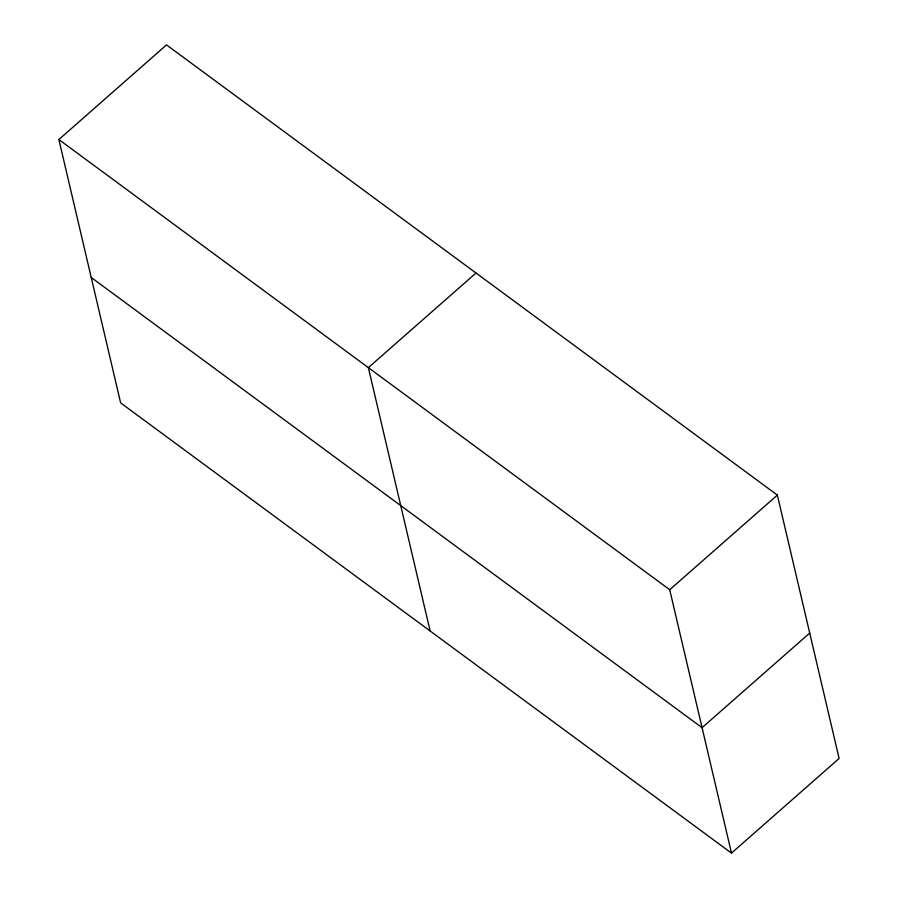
<?xml version="1.0" encoding="UTF-8"?>
<svg xmlns="http://www.w3.org/2000/svg" width="898" height="898" viewBox="0 0 898 898"><rect width="100%" height="100%" fill="white"/><g stroke="black" fill="none" stroke-linecap="round" stroke-linejoin="round"><path stroke-width="1.35" d="M58.875 139.538L166.512 44.9L777.354 495.101L839.125 758.462L731.488 853.1L120.646 402.899L58.875 139.538L669.717 589.739L731.488 853.1M476.007 273.003L368.371 367.641L430.142 631.002M669.717 589.739L777.354 495.101M809.715 633.056L702.068 727.694L91.226 277.482"/></g></svg>
